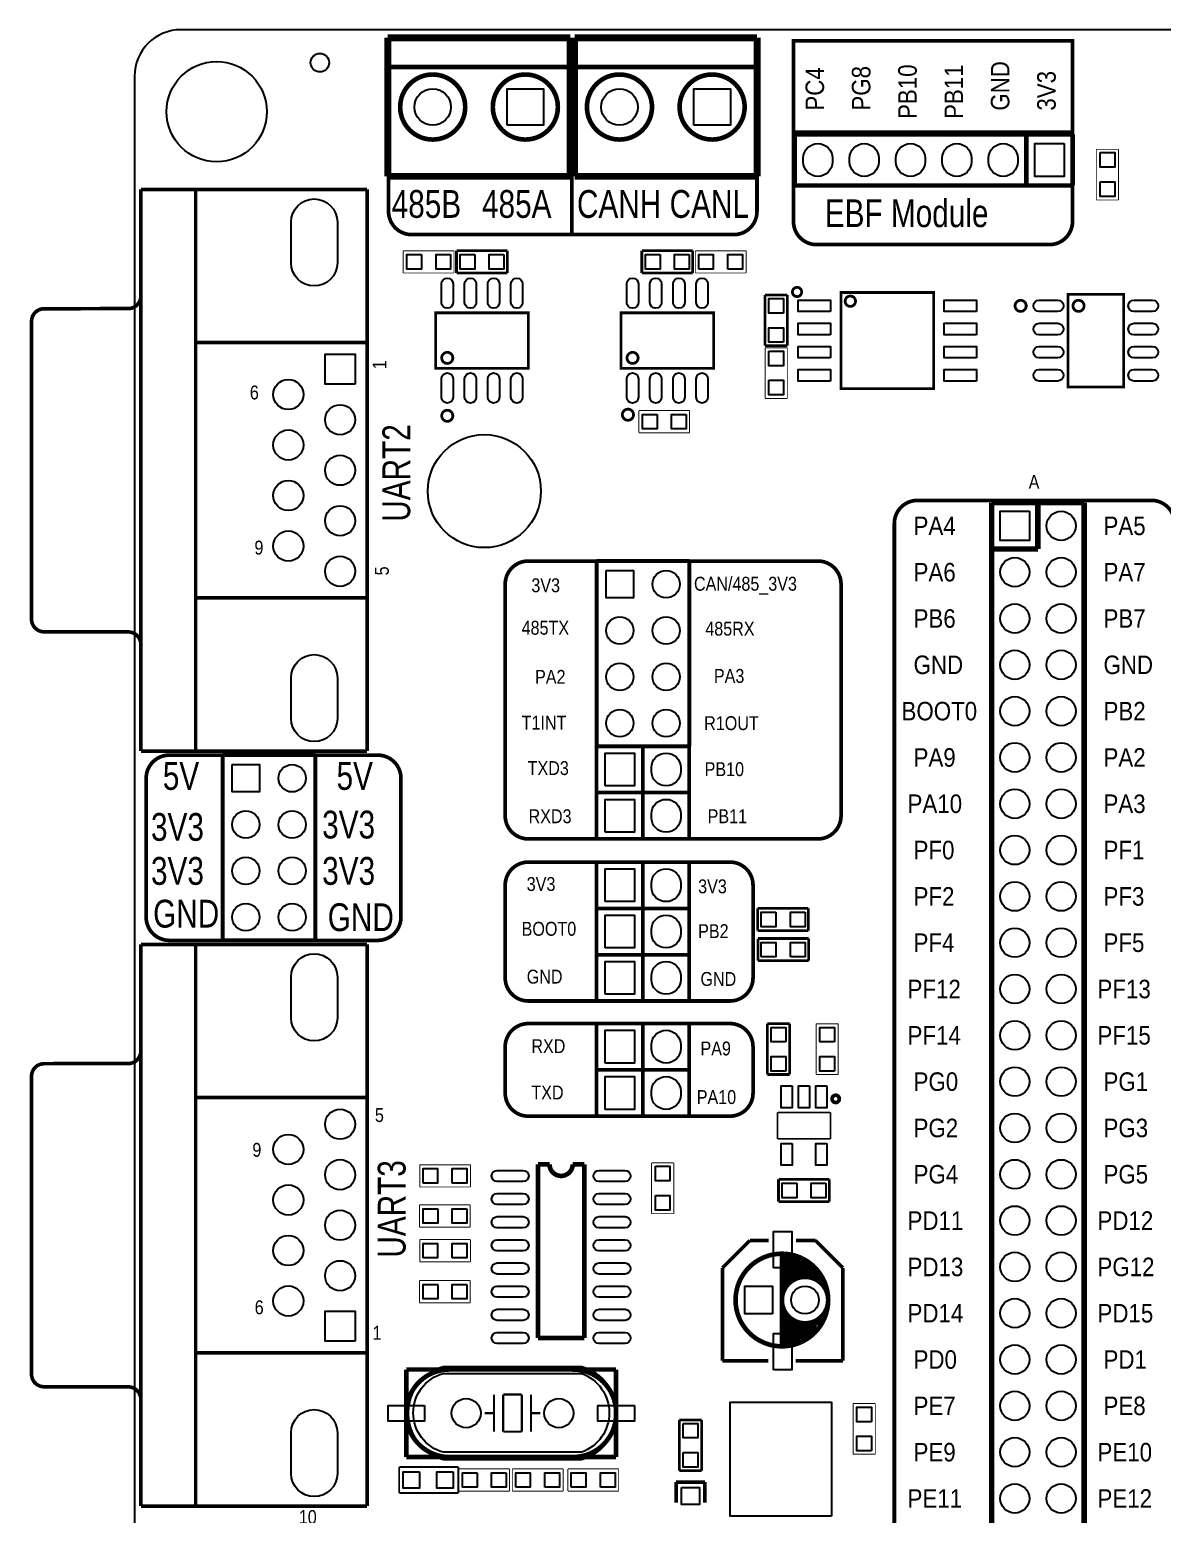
# Model space of a CAD drawing. Extents: x -6 to 176, y 0 to 129.
# Drawn here: x -5.7 to 56.3, y 43.6 to 125 of the extents above; entities that cross this region are included whole.
import ezdxf

# ---------------------------------------------------------------- set-up
doc = ezdxf.new("R2010")
doc.units = 0
for name, color, linetype in [('BG_OUTLINE', 3, 'CONTINUOUS'), ('BG_SILKSCREEN_TOP', 85, 'CONTINUOUS'), ('PG_SILKSCREEN_TOP', 85, 'CONTINUOUS'), ('PIN_TOP', 69, 'CONTINUOUS')]:
    doc.layers.add(name, color=color, linetype=linetype)

msp = doc.modelspace()

# ---------------------------------------------------------------- linework, layer by layer
at = {"layer": 'BG_OUTLINE'}
msp.add_lwpolyline([(0, 2.54, 0.414214), (2.54, 0), (173.459902, 0, 0.414214), (175.999902, 2.54), (175.999902, 122.460004, 0.414214), (173.459902, 125.000004), (2.54, 125.000004, 0.414214), (0, 122.460004)], format="xyb", close=True, dxfattribs=at)
at = {"layer": 'BG_SILKSCREEN_TOP'}
for points, const_width in [([(36.125912, 114.48288), (36.125912, 124.390912), (51.42611, 124.390912), (51.42611, 114.48288)], 0.2032), ([(51.395884, 119.383048), (36.155884, 119.383048)], 0.199898), ([(23.97633, 117.104668), (23.97633, 113.853468)], 0.2032)]:
    msp.add_lwpolyline(points, dxfattribs=dict(at, const_width=const_width))
at = {"layer": 'BG_SILKSCREEN_TOP', "const_width": 0.2032}
for points in [[(51.42611, 119.513096), (51.42611, 114.48288, -0.414214), (50.15611, 113.21288)], [(13.926058, 117.1575), (13.926058, 115.03152, 0.414214), (15.196058, 113.76152), (32.855916, 113.76152, 0.414214), (34.125916, 115.03152), (34.125916, 117.1575)], [(50.15611, 113.21288), (37.395912, 113.21288, -0.414214), (36.125912, 114.48288)], [(46.99, 22.86), (55.753, 22.86, 0.414214), (57.023, 24.13), (57.023, 97.917, 0.414214), (55.753, 99.187), (42.926, 99.187, 0.414214), (41.656, 97.917), (41.656, 24.13, 0.414214), (42.926, 22.86), (46.99, 22.86)], [(25.331928, 80.62087), (21.59, 80.62087, -0.414214), (20.32, 81.89087), (20.32, 94.59087, -0.414214), (21.59, 95.86087), (25.331928, 95.86087)], [(30.411928, 95.86087), (37.465, 95.86087, -0.414214), (38.735, 94.59087), (38.735, 81.89087, -0.414214), (37.465, 80.62087), (30.411928, 80.62087)], [(4.826, 75.057), (1.905, 75.057, -0.414214), (0.635, 76.327), (0.635, 83.947, -0.414214), (1.905, 85.217), (4.826, 85.217)], [(9.906, 85.217), (13.335, 85.217, -0.414214), (14.605, 83.947), (14.605, 76.327, -0.414214), (13.335, 75.057), (9.906, 75.057)], [(25.331928, 71.731886), (21.59, 71.731886, -0.414214), (20.32, 73.001886), (20.32, 78.081886, -0.414214), (21.59, 79.351886), (25.331928, 79.351886)], [(30.411928, 71.731886), (32.639, 71.731886, 0.414214), (33.909, 73.001886), (33.909, 78.081886, 0.414214), (32.639, 79.351886), (30.411928, 79.351886)], [(25.331928, 65.41516), (21.59, 65.41516, -0.414214), (20.32, 66.68516), (20.32, 69.224906, -0.414214), (21.59, 70.494906), (25.331928, 70.494906)], [(30.411928, 65.41516), (32.639, 65.41516, 0.414214), (33.909, 66.68516), (33.909, 69.224906, 0.414214), (32.639, 70.494906), (30.411928, 70.494906)]]:
    msp.add_lwpolyline(points, format="xyb", dxfattribs=at)
at = {"layer": 'PG_SILKSCREEN_TOP'}
for points, const_width in [([(23.8887, 124.55906), (13.8811, 124.55906)], 0.381), ([(13.8811, 124.55906), (13.88491, 116.958872)], 0.381), ([(23.8887, 116.958872), (23.8887, 124.55906)], 0.381), ([(34.129726, 124.55906), (24.122126, 124.55906)], 0.381), ([(24.122126, 124.55906), (24.125936, 116.958872)], 0.381), ([(34.129726, 116.958872), (34.129726, 124.55906)], 0.381), ([(13.8811, 122.95886), (23.8887, 122.95886)], 0.254), ([(24.122126, 122.95886), (34.129726, 122.95886)], 0.254), ([(36.195, 116.455952), (36.195, 119.256048)], 0.254), ([(36.195, 119.256048), (51.435, 119.256048)], 0.254), ([(48.895, 119.256048), (48.895, 116.455952)], 0.254), ([(51.435, 119.256048), (51.435, 116.455952)], 0.254), ([(52.7304, 118.4402), (53.9496, 118.4402)], 0.0508), ([(52.7304, 115.6589), (52.7304, 118.4402)], 0.0508), ([(53.9496, 118.4402), (53.9496, 115.6589)], 0.0508), ([(13.88491, 116.958872), (23.8887, 116.958872)], 0.381), ([(24.125936, 116.958872), (34.129726, 116.958872)], 0.381), ([(51.435, 116.455952), (36.195, 116.455952)], 0.254), ([(0.350266, 116.23802), (12.750292, 116.23802)], 0.199898), ([(0.350266, 85.43798), (0.350266, 116.23802)], 0.199898), ([(3.35026, 85.43798), (3.35026, 116.23802)], 0.199898), ([(12.750292, 116.23802), (12.750292, 85.43798)], 0.199898), ([(53.9496, 115.6589), (52.7304, 115.6589)], 0.0508), ([(14.732, 112.8776), (17.5133, 112.8776)], 0.0508), ([(14.732, 111.6584), (14.732, 112.8776)], 0.0508), ([(17.5133, 112.8776), (17.5133, 111.6584)], 0.0508), ([(17.653, 111.6584), (17.653, 112.8776)], 0.1524), ([(17.653, 112.8776), (20.4343, 112.8776)], 0.1524), ([(20.4343, 112.8776), (20.4343, 111.6584)], 0.1524), ([(27.813, 111.6584), (27.813, 112.8776)], 0.1524), ([(27.813, 112.8776), (30.5943, 112.8776)], 0.1524), ([(30.5943, 112.8776), (30.5943, 111.6584)], 0.1524), ([(30.7467, 111.6584), (30.7467, 112.8776)], 0.0508), ([(30.7467, 112.8776), (33.528, 112.8776)], 0.0508), ([(33.528, 112.8776), (33.528, 111.6584)], 0.0508), ([(17.5133, 111.6584), (14.732, 111.6584)], 0.0508), ([(20.4343, 111.6584), (17.653, 111.6584)], 0.1524), ([(30.5943, 111.6584), (27.813, 111.6584)], 0.1524), ([(33.528, 111.6584), (30.7467, 111.6584)], 0.0508), ([(34.5694, 110.4519), (35.7886, 110.4519)], 0.1524), ([(34.5694, 107.6706), (34.5694, 110.4519)], 0.1524), ([(35.7886, 110.4519), (35.7886, 107.6706)], 0.1524), ([(38.735, 105.309924), (43.815, 105.309924), (43.815, 110.590076), (38.735, 110.590076), (38.735, 105.309924)], 0.1524), ([(54.229, 105.41), (54.229, 110.49), (51.181, 110.49), (51.181, 105.41), (54.229, 105.41)], 0.1524), ([(21.59, 109.474), (16.51, 109.474), (16.51, 106.426), (21.59, 106.426), (21.59, 109.474)], 0.1524), ([(31.75, 109.474), (26.67, 109.474), (26.67, 106.426), (31.75, 106.426), (31.75, 109.474)], 0.1524), ([(3.35026, 107.837986), (12.750292, 107.837986)], 0.199898), ([(35.7886, 107.6706), (34.5694, 107.6706)], 0.1524), ([(34.5694, 104.775), (34.5694, 107.5563)], 0.0508), ([(34.5694, 107.5563), (35.7886, 107.5563)], 0.0508), ([(35.7886, 107.5563), (35.7886, 104.775)], 0.0508), ([(35.7886, 104.775), (34.5694, 104.775)], 0.0508), ([(27.6479, 102.8954), (27.6479, 104.1146)], 0.0508), ([(27.6479, 104.1146), (30.4292, 104.1146)], 0.0508), ([(30.4292, 104.1146), (30.4292, 102.8954)], 0.0508), ([(30.4292, 102.8954), (27.6479, 102.8954)], 0.0508), ([(46.99, 99.06), (52.07, 99.06)], 0.3048), ([(46.99, 22.86), (46.99, 99.06)], 0.3048), ([(49.53, 96.52), (49.53, 99.06)], 0.3048), ([(52.07, 99.06), (52.07, 22.86)], 0.3048), ([(46.99, 96.52), (49.53, 96.52)], 0.3048), ([(30.411928, 95.86087), (25.331928, 95.86087)], 0.219964), ([(25.331928, 95.86087), (25.331928, 85.70087)], 0.219964), ([(30.411928, 95.86087), (25.331928, 95.86087)], 0.219964), ([(25.331928, 95.86087), (25.331928, 85.70087)], 0.219964), ([(30.411928, 95.86087), (30.411928, 95.590868)], 0.219964), ([(30.411928, 85.70087), (30.411928, 95.86087)], 0.219964), ([(30.411928, 95.86087), (30.411928, 95.590868)], 0.219964), ([(30.411928, 85.70087), (30.411928, 95.86087)], 0.219964), ([(3.35026, 93.838014), (12.750292, 93.838014)], 0.199898), ([(12.750292, 85.43798), (0.350266, 85.43798)], 0.199898), ([(25.331928, 85.70087), (30.411928, 85.70087)], 0.219964), ([(25.331928, 85.70087), (30.411928, 85.70087)], 0.219964), ([(25.331928, 83.16087), (25.331928, 85.70087), (30.411928, 85.70087), (30.411928, 83.16087), (25.331928, 83.16087)], 0.2032), ([(25.331928, 83.16087), (25.331928, 85.70087), (30.411928, 85.70087), (30.411928, 83.16087), (25.331928, 83.16087)], 0.2032), ([(27.871928, 83.16087), (27.871928, 85.70087)], 0.2032), ([(27.871928, 83.16087), (27.871928, 85.70087)], 0.2032), ([(9.906, 85.217), (4.826, 85.217)], 0.219964), ([(4.826, 85.217), (4.826, 75.057)], 0.219964), ([(9.906, 85.217), (9.906, 84.946998)], 0.219964), ([(9.906, 75.057), (9.906, 85.217)], 0.219964), ([(25.331928, 80.62087), (25.331928, 83.16087), (30.411928, 83.16087), (30.411928, 80.62087), (25.331928, 80.62087)], 0.2032), ([(25.331928, 80.62087), (25.331928, 83.16087), (30.411928, 83.16087), (30.411928, 80.62087), (25.331928, 80.62087)], 0.2032), ([(27.871928, 80.62087), (27.871928, 83.16087)], 0.2032), ([(27.871928, 80.62087), (27.871928, 83.16087)], 0.2032), ([(25.331928, 76.811886), (25.331928, 79.351886), (30.411928, 79.351886), (30.411928, 76.811886), (25.331928, 76.811886)], 0.2032), ([(25.331928, 76.811886), (25.331928, 79.351886), (30.411928, 79.351886), (30.411928, 76.811886), (25.331928, 76.811886)], 0.2032), ([(27.871928, 76.811886), (27.871928, 79.351886)], 0.2032), ([(27.871928, 76.811886), (27.871928, 79.351886)], 0.2032), ([(25.331928, 74.271886), (25.331928, 76.811886), (30.411928, 76.811886), (30.411928, 74.271886), (25.331928, 74.271886)], 0.2032), ([(25.331928, 74.271886), (25.331928, 76.811886), (30.411928, 76.811886), (30.411928, 74.271886), (25.331928, 74.271886)], 0.2032), ([(27.871928, 74.271886), (27.871928, 76.811886)], 0.2032), ([(27.871928, 74.271886), (27.871928, 76.811886)], 0.2032), ([(34.163, 75.5904), (34.163, 76.8096)], 0.1524), ([(34.163, 76.8096), (36.9443, 76.8096)], 0.1524), ([(36.9443, 76.8096), (36.9443, 75.5904)], 0.1524), ([(0.350266, 74.83602), (12.750292, 74.83602)], 0.199898), ([(0.350266, 44.03598), (0.350266, 74.83602)], 0.199898), ([(3.35026, 44.03598), (3.35026, 74.83602)], 0.199898), ([(4.826, 75.057), (9.906, 75.057)], 0.219964), ([(12.750292, 74.83602), (12.750292, 44.03598)], 0.199898), ([(36.9443, 75.5904), (34.163, 75.5904)], 0.1524), ([(34.1757, 75.1586), (36.957, 75.1586)], 0.1524), ([(34.1757, 73.9394), (34.1757, 75.1586)], 0.1524), ([(36.957, 75.1586), (36.957, 73.9394)], 0.1524), ([(25.331928, 71.731886), (25.331928, 74.271886), (30.411928, 74.271886), (30.411928, 71.731886), (25.331928, 71.731886)], 0.2032), ([(25.331928, 71.731886), (25.331928, 74.271886), (30.411928, 74.271886), (30.411928, 71.731886), (25.331928, 71.731886)], 0.2032), ([(27.871928, 71.731886), (27.871928, 74.271886)], 0.2032), ([(27.871928, 71.731886), (27.871928, 74.271886)], 0.2032), ([(36.957, 73.9394), (34.1757, 73.9394)], 0.1524), ([(25.331928, 67.954906), (25.331928, 70.494906), (30.411928, 70.494906), (30.411928, 67.954906), (25.331928, 67.954906)], 0.2032), ([(25.331928, 67.954906), (25.331928, 70.494906), (30.411928, 70.494906), (30.411928, 67.954906), (25.331928, 67.954906)], 0.2032), ([(27.871928, 67.954906), (27.871928, 70.494906)], 0.2032), ([(27.871928, 67.954906), (27.871928, 70.494906)], 0.2032), ([(34.6964, 67.7037), (34.6964, 70.485)], 0.1524), ([(34.6964, 70.485), (35.9156, 70.485)], 0.1524), ([(35.9156, 70.485), (35.9156, 67.7037)], 0.1524), ([(37.3634, 70.485), (38.5826, 70.485)], 0.0508), ([(37.3634, 67.7037), (37.3634, 70.485)], 0.0508), ([(38.5826, 70.485), (38.5826, 67.7037)], 0.0508), ([(25.331928, 65.41516), (25.331928, 67.95516), (30.411928, 67.95516), (30.411928, 65.41516), (25.331928, 65.41516)], 0.2032), ([(25.331928, 65.41516), (25.331928, 67.95516), (30.411928, 67.95516), (30.411928, 65.41516), (25.331928, 65.41516)], 0.2032), ([(27.871928, 65.41516), (27.871928, 67.95516)], 0.2032), ([(27.871928, 65.41516), (27.871928, 67.95516)], 0.2032), ([(35.9156, 67.7037), (34.6964, 67.7037)], 0.1524), ([(38.5826, 67.7037), (37.3634, 67.7037)], 0.0508), ([(3.35026, 66.435986), (12.750292, 66.435986)], 0.199898), ([(35.252914, 64.42202), (35.252914, 65.621916)], 0.1016), ([(35.252914, 65.621916), (38.153086, 65.621916)], 0.1016), ([(38.153086, 65.621916), (38.153086, 64.42202)], 0.1016), ([(35.252914, 64.172084), (35.252914, 64.42202)], 0.1016), ([(38.153086, 64.42202), (38.153086, 64.172084)], 0.1016), ([(38.153086, 64.172084), (35.252914, 64.172084)], 0.1016), ([(15.6337, 61.530992), (15.6337, 62.750192)], 0.0508), ([(15.6337, 62.750192), (18.415, 62.750192)], 0.0508), ([(18.415, 62.750192), (18.415, 61.530992)], 0.0508), ([(22.115526, 53.250592), (22.115526, 62.775592)], 0.254), ([(22.115526, 62.775592), (22.750526, 62.775592)], 0.254), ([(24.020526, 62.775592), (24.655526, 62.775592)], 0.254), ([(24.655526, 62.775592), (24.655526, 53.250592)], 0.254), ([(28.3464, 62.8523), (29.5656, 62.8523)], 0.0508), ([(28.3464, 60.071), (28.3464, 62.8523)], 0.0508), ([(29.5656, 62.8523), (29.5656, 60.071)], 0.0508), ([(35.306, 60.7314), (35.306, 61.9506)], 0.1524), ([(35.306, 61.9506), (38.0873, 61.9506)], 0.1524), ([(38.0873, 61.9506), (38.0873, 60.7314)], 0.1524), ([(18.415, 61.530992), (15.6337, 61.530992)], 0.0508), ([(15.621, 60.5536), (18.4023, 60.5536)], 0.0508), ([(15.621, 59.3344), (15.621, 60.5536)], 0.0508), ([(18.4023, 60.5536), (18.4023, 59.3344)], 0.0508), ([(38.0873, 60.7314), (35.306, 60.7314)], 0.1524), ([(29.5656, 60.071), (28.3464, 60.071)], 0.0508), ([(18.4023, 59.3344), (15.621, 59.3344)], 0.0508), ([(15.6337, 57.4294), (15.6337, 58.6486)], 0.0508), ([(15.6337, 58.6486), (18.415, 58.6486)], 0.0508), ([(18.415, 58.6486), (18.415, 57.4294)], 0.0508), ([(33.733994, 58.59907), (32.234124, 57.0992)], 0.199898), ([(34.772092, 58.59907), (33.733994, 58.59907)], 0.199898), ([(37.33419, 58.59907), (36.270692, 58.59907)], 0.199898), ([(38.83406, 57.0992), (37.33419, 58.59907)], 0.199898), ([(35.489896, 52.7939), (35.489896, 57.8739)], 0.254), ([(18.415, 57.4294), (15.6337, 57.4294)], 0.0508), ([(32.234124, 57.0992), (32.234124, 51.999134)], 0.199898), ([(35.616896, 57.6199), (36.505896, 57.6199)], 0.254), ([(35.616896, 57.3659), (37.013896, 57.3659)], 0.254), ([(35.616896, 57.1119), (37.267896, 57.1119)], 0.254), ([(38.83406, 51.999134), (38.83406, 57.0992)], 0.199898), ([(15.621, 56.400192), (18.4023, 56.400192)], 0.0508), ([(15.621, 55.180992), (15.621, 56.400192)], 0.0508), ([(18.4023, 56.400192), (18.4023, 55.180992)], 0.0508), ([(35.616896, 56.8579), (37.521896, 56.8579)], 0.254), ([(35.616896, 56.6039), (37.648896, 56.6039)], 0.254), ([(35.616896, 56.3499), (35.997896, 56.3499)], 0.254), ([(35.616896, 56.2229), (35.743896, 56.2229)], 0.254), ([(37.521896, 56.4769), (37.648896, 56.4769)], 0.254), ([(18.4023, 55.180992), (15.621, 55.180992)], 0.0508), ([(35.489896, 54.5719), (35.743896, 54.5719)], 0.254), ([(35.489896, 54.3179), (35.997896, 54.3179)], 0.254), ([(35.489896, 54.0639), (37.648896, 54.0639)], 0.254), ([(35.616896, 53.8099), (37.394896, 53.8099)], 0.254), ([(37.521896, 54.1909), (37.648896, 54.1909)], 0.254), ([(24.655526, 53.250592), (22.115526, 53.250592)], 0.254), ([(35.489896, 53.0479), (36.505896, 53.0479)], 0.254), ([(35.616896, 53.5559), (37.267896, 53.5559)], 0.254), ([(35.616896, 53.3019), (37.013896, 53.3019)], 0.254), ([(3.35026, 52.436014), (12.750292, 52.436014)], 0.199898), ([(14.901926, 46.722792), (14.901926, 51.522884)], 0.254), ([(14.901926, 51.522884), (26.40203, 51.522884)], 0.254), ([(24.53005, 51.671982), (16.91005, 51.671982)], 0.119888), ([(26.40203, 51.522884), (26.40203, 46.722792)], 0.254), ([(32.234124, 51.999134), (34.746692, 51.999134)], 0.199898), ([(36.245292, 51.999134), (38.83406, 51.999134)], 0.199898), ([(19.70405, 48.115982), (19.70405, 50.147982)], 0.119888), ([(21.22805, 50.147982), (20.21205, 50.147982)], 0.119888), ([(20.21205, 50.147982), (20.21205, 48.115982)], 0.119888), ([(21.22805, 48.115982), (21.22805, 50.147982)], 0.119888), ([(21.73605, 48.115982), (21.73605, 50.147982)], 0.119888), ([(39.3954, 49.657), (40.6146, 49.657)], 0.0508), ([(39.3954, 46.8757), (39.3954, 49.657)], 0.0508), ([(40.6146, 49.657), (40.6146, 46.8757)], 0.0508), ([(19.70405, 49.131982), (19.19605, 49.131982)], 0.119888), ([(21.73605, 49.131982), (22.24405, 49.131982)], 0.119888), ([(20.21205, 48.115982), (21.22805, 48.115982)], 0.119888), ([(29.8704, 45.974), (29.8704, 48.7553)], 0.1524), ([(29.8704, 48.7553), (31.0896, 48.7553)], 0.1524), ([(31.0896, 48.7553), (31.0896, 45.974)], 0.1524), ([(26.40203, 46.722792), (14.901926, 46.722792)], 0.254), ([(24.53005, 46.591982), (16.91005, 46.591982)], 0.119888), ([(40.6146, 46.8757), (39.3954, 46.8757)], 0.0508), ([(14.510004, 46.1772), (17.747996, 46.1772)], 0.100076), ([(14.510004, 44.7548), (14.510004, 46.1772)], 0.100076), ([(17.747996, 46.1772), (17.747996, 44.7548)], 0.100076), ([(17.78, 46.0756), (20.5613, 46.0756)], 0.0508), ([(17.78, 44.8564), (17.78, 46.0756)], 0.0508), ([(20.5613, 46.0756), (20.5613, 44.8564)], 0.0508), ([(20.7137, 44.8564), (20.7137, 46.0756)], 0.0508), ([(20.7137, 46.0756), (23.495, 46.0756)], 0.0508), ([(23.495, 46.0756), (23.495, 44.8564)], 0.0508), ([(23.7617, 44.8564), (23.7617, 46.0756)], 0.0508), ([(23.7617, 46.0756), (26.543, 46.0756)], 0.0508), ([(26.543, 46.0756), (26.543, 44.8564)], 0.0508), ([(31.0896, 45.974), (29.8704, 45.974)], 0.1524), ([(17.747996, 44.7548), (14.510004, 44.7548)], 0.100076), ([(20.5613, 44.8564), (17.78, 44.8564)], 0.0508), ([(23.495, 44.8564), (20.7137, 44.8564)], 0.0508), ([(26.543, 44.8564), (23.7617, 44.8564)], 0.0508), ([(29.69006, 45.349922), (31.26994, 45.349922)], 0.199898), ([(29.69006, 44.21505), (29.69006, 45.349922)], 0.199898), ([(31.26994, 45.349922), (31.26994, 44.21505)], 0.199898), ([(12.750292, 44.03598), (0.350266, 44.03598)], 0.199898)]:
    msp.add_lwpolyline(points, dxfattribs=dict(at, const_width=const_width))
for points, const_width in [([(18.128234, 120.758966, 1), (14.561566, 120.758966, 1), (18.128234, 120.758966)], 0.254), ([(23.208234, 120.758966, 1), (19.641566, 120.758966, 1), (23.208234, 120.758966)], 0.254), ([(28.36926, 120.758966, 1), (24.802592, 120.758966, 1), (28.36926, 120.758966)], 0.254), ([(33.44926, 120.758966, 1), (29.882592, 120.758966, 1), (33.44926, 120.758966)], 0.254), ([(36.576, 110.617, 1), (36.068, 110.617, 1), (36.576, 110.617)], 0.1524), ([(-4.954778, 109.698028), (-0.349758, 109.703108, 0.41421), (0.345186, 110.398052)], 0.199898), ([(39.526972, 110.109, 1), (38.959028, 110.109, 1), (39.526972, 110.109)], 0.1524), ([(48.885856, 109.855, 1), (48.276256, 109.855, 1), (48.885856, 109.855)], 0.1524), ([(52.060856, 109.855, 1), (51.451256, 109.855, 1), (52.060856, 109.855)], 0.1524), ([(-5.649722, 92.672916), (-5.649722, 109.003084, -0.414171), (-4.954778, 109.698028)], 0.199898), ([(17.4498, 107.001056, 1), (16.8402, 107.001056, 1), (17.4498, 107.001056)], 0.1524), ([(27.6098, 107.001056, 1), (27.0002, 107.001056, 1), (27.6098, 107.001056)], 0.1524), ([(27.3558, 103.886, 1), (26.7462, 103.886, 1), (27.3558, 103.886)], 0.1524), ([(17.4498, 103.826056, 1), (16.8402, 103.826056, 1), (17.4498, 103.826056)], 0.1524), ([(-0.349758, 91.972892), (-4.954778, 91.977972, -0.414171), (-5.649722, 92.672916)], 0.199898), ([(0.345186, 91.277948, 0.41421), (-0.349758, 91.972892)], 0.199898), ([(-5.649722, 51.270916), (-5.649722, 67.601084, -0.414171), (-4.954778, 68.296028)], 0.199898), ([(-4.954778, 68.296028), (-0.349758, 68.301108, 0.41421), (0.345186, 68.996052)], 0.199898), ([(38.640258, 66.364866, 1), (38.240462, 66.364866, 1), (38.640258, 66.364866)], 0.2032), ([(22.750526, 62.775592, 1), (24.020526, 62.775592)], 0.254), ([(38.029896, 55.3339, 1), (32.949896, 55.3339, 1), (38.029896, 55.3339)], 0.254), ([(38.029896, 55.3339, 1), (35.489896, 55.3339)], 0.254), ([(35.489896, 55.3339, 1.00521), (38.029896, 55.3339)], 0.254), ([(-0.349758, 50.570892), (-4.954778, 50.575972, -0.414171), (-5.649722, 51.270916)], 0.199898), ([(14.901926, 49.053496), (14.901926, 49.122838, -0.414245), (17.23263, 51.522884)], 0.254), ([(16.91005, 51.671982, 0.75012), (16.91005, 46.591982)], 0.119888), ([(24.001984, 51.522884, -0.414182), (26.40203, 49.19218)], 0.254), ([(24.53005, 46.591982, 0.75012), (24.53005, 51.671982)], 0.119888), ([(0.345186, 49.875948, 0.41421), (-0.349758, 50.570892)], 0.199898), ([(17.301972, 46.722792, -0.414245), (14.901926, 49.053496)], 0.254), ([(26.40203, 49.19218), (26.40203, 49.122838, -0.414182), (24.071326, 46.722792)], 0.254)]:
    msp.add_lwpolyline(points, format="xyb", dxfattribs=dict(at, const_width=const_width))
msp.add_lwpolyline([(24.49703, 46.985936), (16.921988, 46.985936, -0.759684), (16.921988, 51.308), (24.49703, 51.308, -0.709387)], format="xyb", close=True, dxfattribs=at)
at = {"layer": 'PIN_TOP'}
for points in [[(20.424902, 119.758968), (20.424902, 121.758964), (22.424898, 121.758964), (22.424898, 119.758968)], [(30.665928, 119.758968), (30.665928, 121.758964), (32.665924, 121.758964), (32.665924, 119.758968)], [(50.964973, 118.756049), (50.964973, 116.955951), (49.365027, 116.955951), (49.365027, 118.756049)], [(52.93995, 118.25605), (53.74005, 118.25605), (53.74005, 117.45595), (52.93995, 117.45595)], [(52.93995, 116.656104), (53.74005, 116.656104), (53.74005, 115.856004), (52.93995, 115.856004)], [(15.729204, 112.66805), (15.729204, 111.86795), (14.929104, 111.86795), (14.929104, 112.66805)], [(17.32915, 112.66805), (17.32915, 111.86795), (16.52905, 111.86795), (16.52905, 112.66805)], [(18.64995, 112.66805), (18.64995, 111.86795), (17.84985, 111.86795), (17.84985, 112.66805)], [(20.25015, 112.66805), (20.25015, 111.86795), (19.45005, 111.86795), (19.45005, 112.66805)], [(28.80995, 112.66805), (28.80995, 111.86795), (28.00985, 111.86795), (28.00985, 112.66805)], [(30.41015, 112.66805), (30.41015, 111.86795), (29.61005, 111.86795), (29.61005, 112.66805)], [(30.93085, 111.86795), (30.93085, 112.66805), (31.73095, 112.66805), (31.73095, 111.86795)], [(32.530796, 111.86795), (32.530796, 112.66805), (33.330896, 112.66805), (33.330896, 111.86795)], [(35.57905, 109.45495), (34.77895, 109.45495), (34.77895, 110.25505), (35.57905, 110.25505)], [(38.164008, 109.5375), (36.386008, 109.5375), (36.386008, 110.1725), (38.164008, 110.1725)], [(46.163992, 109.5375), (44.385992, 109.5375), (44.385992, 110.1725), (46.163992, 110.1725)], [(35.57905, 107.85475), (34.77895, 107.85475), (34.77895, 108.65485), (35.57905, 108.65485)], [(38.164008, 108.2675), (36.386008, 108.2675), (36.386008, 108.9025), (38.164008, 108.9025)], [(46.163992, 108.2675), (44.385992, 108.2675), (44.385992, 108.9025), (46.163992, 108.9025)], [(38.164008, 106.9975), (36.386008, 106.9975), (36.386008, 107.6325), (38.164008, 107.6325)], [(46.163992, 106.9975), (44.385992, 106.9975), (44.385992, 107.6325), (46.163992, 107.6325)], [(12.095734, 105.552494), (10.444734, 105.552494), (10.444734, 107.203494), (12.095734, 107.203494)], [(34.77895, 107.37215), (35.57905, 107.37215), (35.57905, 106.57205), (34.77895, 106.57205)], [(38.164008, 105.7275), (36.386008, 105.7275), (36.386008, 106.3625), (38.164008, 106.3625)], [(46.163992, 105.7275), (44.385992, 105.7275), (44.385992, 106.3625), (46.163992, 106.3625)], [(34.77895, 105.772204), (35.57905, 105.772204), (35.57905, 104.972104), (34.77895, 104.972104)], [(28.645104, 103.90505), (28.645104, 103.10495), (27.845004, 103.10495), (27.845004, 103.90505)], [(30.24505, 103.90505), (30.24505, 103.10495), (29.44495, 103.10495), (29.44495, 103.90505)], [(49.059973, 98.589973), (49.059973, 96.990027), (47.460027, 96.990027), (47.460027, 98.589973)], [(25.851866, 95.340932), (27.35199, 95.340932), (27.35199, 93.840808), (25.851866, 93.840808)], [(5.345938, 84.697062), (6.846062, 84.697062), (6.846062, 83.196938), (5.345938, 83.196938)], [(25.801828, 83.530694), (25.801828, 85.330792), (27.401774, 85.330792), (27.401774, 83.530694)], [(25.801828, 80.990694), (25.801828, 82.790792), (27.401774, 82.790792), (27.401774, 80.990694)], [(25.801828, 77.18171), (25.801828, 78.981808), (27.401774, 78.981808), (27.401774, 77.18171)], [(35.15995, 76.60005), (35.15995, 75.79995), (34.35985, 75.79995), (34.35985, 76.60005)], [(36.76015, 76.60005), (36.76015, 75.79995), (35.96005, 75.79995), (35.96005, 76.60005)], [(25.801828, 74.64171), (25.801828, 76.441808), (27.401774, 76.441808), (27.401774, 74.64171)], [(34.35985, 74.14895), (34.35985, 74.94905), (35.15995, 74.94905), (35.15995, 74.14895)], [(35.96005, 74.14895), (35.96005, 74.94905), (36.76015, 74.94905), (36.76015, 74.14895)], [(25.801828, 72.10171), (25.801828, 73.901808), (27.401774, 73.901808), (27.401774, 72.10171)], [(25.801828, 68.32473), (25.801828, 70.124828), (27.401774, 70.124828), (27.401774, 68.32473)], [(35.70605, 69.48805), (34.90595, 69.48805), (34.90595, 70.28815), (35.70605, 70.28815)], [(38.37305, 69.487796), (37.57295, 69.487796), (37.57295, 70.287896), (38.37305, 70.287896)], [(35.70605, 67.88785), (34.90595, 67.88785), (34.90595, 68.68795), (35.70605, 68.68795)], [(38.37305, 67.88785), (37.57295, 67.88785), (37.57295, 68.68795), (38.37305, 68.68795)], [(25.801828, 65.784984), (25.801828, 67.585082), (27.401774, 67.585082), (27.401774, 65.784984)], [(36.053014, 67.072002), (36.053014, 65.872106), (35.453066, 65.872106), (35.453066, 67.072002)], [(37.002974, 67.072002), (37.002974, 65.872106), (36.403026, 65.872106), (36.403026, 67.072002)], [(37.952934, 67.072002), (37.952934, 65.872106), (37.352986, 65.872106), (37.352986, 67.072002)], [(36.053014, 63.921894), (36.053014, 62.721998), (35.453066, 62.721998), (35.453066, 63.921894)], [(37.952934, 63.921894), (37.952934, 62.721998), (37.352986, 62.721998), (37.352986, 63.921894)], [(15.81785, 61.740542), (15.81785, 62.540642), (16.61795, 62.540642), (16.61795, 61.740542)], [(17.417796, 61.740542), (17.417796, 62.540642), (18.217896, 62.540642), (18.217896, 61.740542)], [(28.55595, 62.66815), (29.35605, 62.66815), (29.35605, 61.86805), (28.55595, 61.86805)], [(28.55595, 61.068204), (29.35605, 61.068204), (29.35605, 60.268104), (28.55595, 60.268104)], [(36.30295, 61.74105), (36.30295, 60.94095), (35.50285, 60.94095), (35.50285, 61.74105)], [(37.90315, 61.74105), (37.90315, 60.94095), (37.10305, 60.94095), (37.10305, 61.74105)], [(16.618204, 60.34405), (16.618204, 59.54395), (15.818104, 59.54395), (15.818104, 60.34405)], [(18.21815, 60.34405), (18.21815, 59.54395), (17.41805, 59.54395), (17.41805, 60.34405)], [(35.033966, 57.0992), (35.033966, 59.099196), (36.033964, 59.099196), (36.033964, 57.0992)], [(15.81785, 57.63895), (15.81785, 58.43905), (16.61795, 58.43905), (16.61795, 57.63895)], [(17.417796, 57.63895), (17.417796, 58.43905), (18.217896, 58.43905), (18.217896, 57.63895)], [(16.618204, 56.190642), (16.618204, 55.390542), (15.818104, 55.390542), (15.818104, 56.190642)], [(18.21815, 56.190642), (18.21815, 55.390542), (17.41805, 55.390542), (17.41805, 56.190642)], [(34.981896, 54.5719), (33.457896, 54.5719), (33.457896, 56.0959), (34.981896, 56.0959)], [(12.095734, 53.070506), (10.444734, 53.070506), (10.444734, 54.721506), (12.095734, 54.721506)], [(35.033966, 51.499008), (35.033966, 53.499004), (36.033964, 53.499004), (36.033964, 51.499008)], [(38.20795, 43.475148), (32.65805, 43.475148), (32.65805, 49.725072), (38.20795, 49.725072)], [(15.901924, 49.54778), (15.901924, 48.697896), (13.901928, 48.697896), (13.901928, 49.54778)], [(27.402028, 49.54778), (27.402028, 48.697896), (25.402032, 48.697896), (25.402032, 49.54778)], [(40.40505, 48.659796), (39.60495, 48.659796), (39.60495, 49.459896), (40.40505, 49.459896)], [(30.07995, 48.57115), (30.88005, 48.57115), (30.88005, 47.77105), (30.07995, 47.77105)], [(40.40505, 47.05985), (39.60495, 47.05985), (39.60495, 47.85995), (40.40505, 47.85995)], [(30.07995, 46.97095), (30.88005, 46.97095), (30.88005, 46.17085), (30.07995, 46.17085)], [(15.621254, 45.9105), (15.621254, 45.0215), (14.732254, 45.0215), (14.732254, 45.9105)], [(17.4625, 45.9105), (17.4625, 45.0215), (16.5735, 45.0215), (16.5735, 45.9105)], [(18.777204, 45.86605), (18.777204, 45.06595), (17.977104, 45.06595), (17.977104, 45.86605)], [(20.37715, 45.86605), (20.37715, 45.06595), (19.57705, 45.06595), (19.57705, 45.86605)], [(20.89785, 45.06595), (20.89785, 45.86605), (21.69795, 45.86605), (21.69795, 45.06595)], [(22.497796, 45.06595), (22.497796, 45.86605), (23.297896, 45.86605), (23.297896, 45.06595)], [(23.94585, 45.06595), (23.94585, 45.86605), (24.74595, 45.86605), (24.74595, 45.06595)], [(25.545796, 45.06595), (25.545796, 45.86605), (26.345896, 45.86605), (26.345896, 45.06595)], [(29.990034, 45.049821), (30.969966, 45.049821), (30.969966, 44.119927), (29.990034, 44.119927)]]:
    msp.add_lwpolyline(points, close=True, dxfattribs=at)
for points in [[(36.665027, 117.755924), (36.665027, 117.956076, -1), (38.264973, 117.956076), (38.264973, 117.755924, -1)], [(39.205027, 117.755924), (39.205027, 117.956076, -1), (40.804973, 117.956076), (40.804973, 117.755924, -1)], [(41.745027, 117.755924), (41.745027, 117.956076, -1), (43.344973, 117.956076), (43.344973, 117.755924, -1)], [(44.285027, 117.755924), (44.285027, 117.956076, -1), (45.884973, 117.956076), (45.884973, 117.755924, -1)], [(46.825027, 117.755924), (46.825027, 117.956076, -1), (48.424973, 117.956076), (48.424973, 117.755924, -1)], [(11.120374, 114.450622), (11.120374, 112.215422, -1), (8.580374, 112.215422), (8.580374, 114.450622, -1)], [(17.4625, 111.057944), (17.4625, 110.041944, -1), (16.8275, 110.041944), (16.8275, 111.057944, -1)], [(18.7325, 111.057944), (18.7325, 110.041944, -1), (18.0975, 110.041944), (18.0975, 111.057944, -1)], [(20.0025, 111.057944), (20.0025, 110.041944, -1), (19.3675, 110.041944), (19.3675, 111.057944, -1)], [(21.2725, 111.057944), (21.2725, 110.041944, -1), (20.6375, 110.041944), (20.6375, 111.057944, -1)], [(27.6225, 111.057944), (27.6225, 110.041944, -1), (26.9875, 110.041944), (26.9875, 111.057944, -1)], [(28.8925, 111.057944), (28.8925, 110.041944, -1), (28.2575, 110.041944), (28.2575, 111.057944, -1)], [(30.1625, 111.057944), (30.1625, 110.041944, -1), (29.5275, 110.041944), (29.5275, 111.057944, -1)], [(31.4325, 111.057944), (31.4325, 110.041944, -1), (30.7975, 110.041944), (30.7975, 111.057944, -1)], [(50.613056, 109.5375), (49.597056, 109.5375, -1), (49.597056, 110.1725), (50.613056, 110.1725, -1)], [(55.812944, 109.5375), (54.796944, 109.5375, -1), (54.796944, 110.1725), (55.812944, 110.1725, -1)], [(50.613056, 108.2675), (49.597056, 108.2675, -1), (49.597056, 108.9025), (50.613056, 108.9025, -1)], [(55.812944, 108.2675), (54.796944, 108.2675, -1), (54.796944, 108.9025), (55.812944, 108.9025, -1)], [(50.613056, 106.9975), (49.597056, 106.9975, -1), (49.597056, 107.6325), (50.613056, 107.6325, -1)], [(55.812944, 106.9975), (54.796944, 106.9975, -1), (54.796944, 107.6325), (55.812944, 107.6325, -1)], [(17.4625, 105.858056), (17.4625, 104.842056, -1), (16.8275, 104.842056), (16.8275, 105.858056, -1)], [(18.7325, 105.858056), (18.7325, 104.842056, -1), (18.0975, 104.842056), (18.0975, 105.858056, -1)], [(20.0025, 105.858056), (20.0025, 104.842056, -1), (19.3675, 104.842056), (19.3675, 105.858056, -1)], [(21.2725, 105.858056), (21.2725, 104.842056, -1), (20.6375, 104.842056), (20.6375, 105.858056, -1)], [(27.6225, 105.858056), (27.6225, 104.842056, -1), (26.9875, 104.842056), (26.9875, 105.858056, -1)], [(28.8925, 105.858056), (28.8925, 104.842056, -1), (28.2575, 104.842056), (28.2575, 105.858056, -1)], [(30.1625, 105.858056), (30.1625, 104.842056, -1), (29.5275, 104.842056), (29.5275, 105.858056, -1)], [(31.4325, 105.858056), (31.4325, 104.842056, -1), (30.7975, 104.842056), (30.7975, 105.858056, -1)], [(50.613056, 105.7275), (49.597056, 105.7275, -1), (49.597056, 106.3625), (50.613056, 106.3625, -1)], [(55.812944, 105.7275), (54.796944, 105.7275, -1), (54.796944, 106.3625), (55.812944, 106.3625, -1)], [(11.12012, 89.460578), (11.12012, 87.225378, -1), (8.58012, 87.225378), (8.58012, 89.460578, -1)], [(29.941901, 84.530946), (29.941901, 84.330794, -1), (28.341955, 84.330794), (28.341955, 84.530946, -1)], [(29.941901, 81.990946), (29.941901, 81.790794, -1), (28.341955, 81.790794), (28.341955, 81.990946, -1)], [(29.941901, 78.181962), (29.941901, 77.98181, -1), (28.341955, 77.98181), (28.341955, 78.181962, -1)], [(29.941901, 75.641962), (29.941901, 75.44181, -1), (28.341955, 75.44181), (28.341955, 75.641962, -1)], [(11.120374, 73.048622), (11.120374, 70.813422, -1), (8.580374, 70.813422), (8.580374, 73.048622, -1)], [(29.941901, 73.101962), (29.941901, 72.90181, -1), (28.341955, 72.90181), (28.341955, 73.101962, -1)], [(29.941901, 69.324982), (29.941901, 69.12483, -1), (28.341955, 69.12483), (28.341955, 69.324982, -1)], [(29.941901, 66.785236), (29.941901, 66.585084, -1), (28.341955, 66.585084), (28.341955, 66.785236, -1)], [(21.302726, 61.835792), (19.880326, 61.835792, -1), (19.880326, 62.445392), (21.302726, 62.445392, -1)], [(26.890726, 61.835792), (25.468326, 61.835792, -1), (25.468326, 62.445392), (26.890726, 62.445392, -1)], [(21.302726, 60.565792), (19.880326, 60.565792, -1), (19.880326, 61.175392), (21.302726, 61.175392, -1)], [(26.890726, 60.565792), (25.468326, 60.565792, -1), (25.468326, 61.175392), (26.890726, 61.175392, -1)], [(21.302726, 59.295792), (19.880326, 59.295792, -1), (19.880326, 59.905392), (21.302726, 59.905392, -1)], [(26.890726, 59.295792), (25.468326, 59.295792, -1), (25.468326, 59.905392), (26.890726, 59.905392, -1)], [(21.302726, 58.025792), (19.880326, 58.025792, -1), (19.880326, 58.635392), (21.302726, 58.635392, -1)], [(26.890726, 58.025792), (25.468326, 58.025792, -1), (25.468326, 58.635392), (26.890726, 58.635392, -1)], [(21.302726, 56.755792), (19.880326, 56.755792, -1), (19.880326, 57.365392), (21.302726, 57.365392, -1)], [(26.890726, 56.755792), (25.468326, 56.755792, -1), (25.468326, 57.365392), (26.890726, 57.365392, -1)], [(21.302726, 55.485792), (19.880326, 55.485792, -1), (19.880326, 56.095392), (21.302726, 56.095392, -1)], [(26.890726, 55.485792), (25.468326, 55.485792, -1), (25.468326, 56.095392), (26.890726, 56.095392, -1)], [(21.302726, 54.215792), (19.880326, 54.215792, -1), (19.880326, 54.825392), (21.302726, 54.825392, -1)], [(26.890726, 54.215792), (25.468326, 54.215792, -1), (25.468326, 54.825392), (26.890726, 54.825392, -1)], [(21.302726, 52.945792), (19.880326, 52.945792, -1), (19.880326, 53.555392), (21.302726, 53.555392, -1)], [(26.890726, 52.945792), (25.468326, 52.945792, -1), (25.468326, 53.555392), (26.890726, 53.555392, -1)], [(11.12012, 48.058578), (11.12012, 45.823378, -1), (8.58012, 45.823378), (8.58012, 48.058578, -1)]]:
    msp.add_lwpolyline(points, format="xyb", close=True, dxfattribs=at)
for centre, radius in [((4.499864, 120.50014), 2.750058), ((10.16, 123.19), 0.508), ((16.3449, 120.758966), 0.999998), ((26.585926, 120.758966), 0.999998), ((8.43026, 104.992932), 0.8255), ((11.270234, 103.608124), 0.8255), ((8.43026, 102.223062), 0.8255), ((19.177, 99.695), 3.099943), ((11.270234, 100.838), 0.8255), ((8.43026, 99.452938), 0.8255), ((11.270234, 98.067876), 0.8255), ((50.8, 97.79), 0.799973), ((8.43026, 96.683068), 0.8255), ((11.270234, 95.298006), 0.8255), ((29.141928, 94.59087), 0.750062), ((48.26, 95.25), 0.799973), ((50.8, 95.25), 0.799973), ((48.26, 92.71), 0.799973), ((50.8, 92.71), 0.799973), ((26.601928, 92.05087), 0.750062), ((29.141928, 92.05087), 0.750062), ((48.26, 90.17), 0.799973), ((50.8, 90.17), 0.799973), ((26.601928, 89.51087), 0.750062), ((29.141928, 89.51087), 0.750062), ((48.26, 87.63), 0.799973), ((50.8, 87.63), 0.799973), ((26.601928, 86.97087), 0.750062), ((29.141928, 86.97087), 0.750062), ((48.26, 85.09), 0.799973), ((50.8, 85.09), 0.799973), ((8.636, 83.947), 0.750062), ((48.26, 82.55), 0.799973), ((50.8, 82.55), 0.799973), ((6.096, 81.407), 0.750062), ((8.636, 81.407), 0.750062), ((48.26, 80.01), 0.799973), ((50.8, 80.01), 0.799973), ((6.096, 78.867), 0.750062), ((8.636, 78.867), 0.750062), ((48.26, 77.47), 0.799973), ((50.8, 77.47), 0.799973), ((6.096, 76.327), 0.750062), ((8.636, 76.327), 0.750062), ((48.26, 74.93), 0.799973), ((50.8, 74.93), 0.799973), ((48.26, 72.39), 0.799973), ((50.8, 72.39), 0.799973), ((48.26, 69.85), 0.799973), ((50.8, 69.85), 0.799973), ((48.26, 67.31), 0.799973), ((50.8, 67.31), 0.799973), ((11.270234, 64.975994), 0.8255), ((48.26, 64.77), 0.799973), ((50.8, 64.77), 0.799973), ((8.43026, 63.590932), 0.8255), ((11.270234, 62.206124), 0.8255), ((48.26, 62.23), 0.799973), ((50.8, 62.23), 0.799973), ((8.43026, 60.821062), 0.8255), ((11.270234, 59.436), 0.8255), ((48.26, 59.69), 0.799973), ((50.8, 59.69), 0.799973), ((8.43026, 58.050938), 0.8255), ((48.26, 57.15), 0.799973), ((50.8, 57.15), 0.799973), ((11.270234, 56.665876), 0.8255), ((8.43026, 55.281068), 0.8255), ((36.759896, 55.3339), 0.762), ((48.26, 54.61), 0.799973), ((50.8, 54.61), 0.799973), ((48.26, 52.07), 0.799973), ((50.8, 52.07), 0.799973), ((18.18005, 49.131982), 0.799973), ((23.26005, 49.131982), 0.799973), ((48.26, 49.53), 0.799973), ((50.8, 49.53), 0.799973), ((48.26, 46.99), 0.799973), ((50.8, 46.99), 0.799973), ((48.26, 44.45), 0.799973), ((50.8, 44.45), 0.799973)]:
    msp.add_circle(centre, radius, dxfattribs=at)

# ---------------------------------------------------------------- texts
at = {"layer": 'BG_SILKSCREEN_TOP'}
for s, height, width, p in [('PG8', 1.016, 0.9, (40.343836, 120.5611)), ('PB10', 1.016, 0.9, (42.883836, 120.1039)), ('PB11', 1.016, 0.9, (45.423836, 120.1039)), ('GND', 1.016, 0.9, (47.963836, 120.5611)), ('PC4', 1.016, 0.9, (37.803836, 120.5611)), ('3V3', 1.016, 0.9, (50.503836, 120.5611)), ('UART2', 1.524, 0.8, (15.113, 98.0186)), ('UART3', 1.524, 0.8, (14.859, 57.658))]:
    msp.add_text(s, height=height, rotation=90, dxfattribs=dict(at, width=width)).set_placement(p)
for s, height, width, p in [('485B', 1.524, 0.8, (14.097, 114.681)), ('485A', 1.524, 0.8, (19.05, 114.681)), ('CANH', 1.524, 0.8, (24.257, 114.681)), ('CANL', 1.524, 0.8, (29.337, 114.681)), ('EBF Module', 1.524, 0.8, (37.846, 114.173)), ('A', 0.762, 0.866667, (49.022, 99.822)), ('PA4', 1.016, 0.9, (42.7101, 97.282)), ('PA5', 1.016, 0.9, (53.1241, 97.282)), ('PA6', 1.016, 0.9, (42.7101, 94.742)), ('PA7', 1.016, 0.9, (53.1241, 94.742)), ('3V3', 0.762, 0.866667, (21.7551, 94.149418)), ('CAN/485_3V3', 0.762, 0.866667, (30.6705, 94.234)), ('PB6', 1.016, 0.9, (42.7101, 92.202)), ('PB7', 1.016, 0.9, (53.1241, 92.202)), ('485TX', 0.762, 0.866667, (21.2217, 91.821)), ('485RX', 0.762, 0.866667, (31.2928, 91.7702)), ('GND', 1.016, 0.9, (42.7101, 89.662)), ('GND', 1.016, 0.9, (53.1241, 89.662)), ('PA2', 0.762, 0.866667, (21.9583, 89.1286)), ('PA3', 0.762, 0.866667, (31.7627, 89.1794)), ('BOOT0', 1.016, 0.9, (42.0497, 87.122)), ('PB2', 1.016, 0.9, (53.1241, 87.122)), ('T1INT', 0.762, 0.866667, (21.2217, 86.614)), ('R1OUT', 0.762, 0.866667, (31.2293, 86.5886)), ('PA9', 1.016, 0.9, (42.7101, 84.582)), ('PA2', 1.016, 0.9, (53.1241, 84.582)), ('5V', 1.524, 0.8, (1.5494, 83.312)), ('5V', 1.524, 0.8, (11.0744, 83.312)), ('TXD3', 0.762, 0.866667, (21.5519, 84.1248)), ('PB10', 0.762, 0.866667, (31.2547, 84.065618)), ('PA10', 1.016, 0.9, (42.3799, 82.042)), ('PA3', 1.016, 0.9, (53.1241, 82.042)), ('RXD3', 0.762, 0.866667, (21.6027, 81.4832)), ('PB11', 0.762, 0.866667, (31.4198, 81.4832)), ('3V3', 1.524, 0.8, (0.9017, 80.518)), ('3V3', 1.524, 0.8, (10.287, 80.645)), ('PF0', 1.016, 0.9, (42.7101, 79.502)), ('PF1', 1.016, 0.9, (53.1241, 79.502)), ('3V3', 1.524, 0.8, (0.9017, 78.105)), ('3V3', 1.524, 0.8, (10.287, 78.105)), ('3V3', 0.762, 0.866667, (21.5011, 77.766418)), ('3V3', 0.762, 0.866667, (30.8991, 77.639418)), ('PF2', 1.016, 0.9, (42.7101, 76.962)), ('PF3', 1.016, 0.9, (53.1241, 76.962)), ('GND', 1.524, 0.8, (1.01854, 75.76058)), ('GND', 1.524, 0.8, (10.5918, 75.565)), ('BOOT0', 0.762, 0.866667, (21.2217, 75.311)), ('PB2', 0.762, 0.866667, (30.8991, 75.184)), ('PF4', 1.016, 0.9, (42.7101, 74.422)), ('PF5', 1.016, 0.9, (53.1241, 74.422)), ('GND', 0.762, 0.866667, (21.5011, 72.686418)), ('GND', 0.762, 0.866667, (31.0261, 72.559418)), ('PF12', 1.016, 0.9, (42.3799, 71.882)), ('PF13', 1.016, 0.9, (52.7939, 71.882)), ('PF14', 1.016, 0.9, (42.3799, 69.342)), ('PF15', 1.016, 0.9, (52.7939, 69.342)), ('RXD', 0.762, 0.866667, (21.7551, 68.876418)), ('PA9', 0.762, 0.866667, (31.0261, 68.749418)), ('PG0', 1.016, 0.9, (42.7101, 66.802)), ('PG1', 1.016, 0.9, (53.1241, 66.802)), ('TXD', 0.762, 0.866667, (21.7551, 66.336418)), ('PA10', 0.762, 0.866667, (30.8229, 66.082418)), ('PG2', 1.016, 0.9, (42.7101, 64.262)), ('PG3', 1.016, 0.9, (53.1241, 64.262)), ('PG4', 1.016, 0.9, (42.7101, 61.722)), ('PG5', 1.016, 0.9, (53.1241, 61.722)), ('PD11', 1.016, 0.9, (42.3799, 59.182)), ('PD12', 1.016, 0.9, (52.7939, 59.182)), ('PD13', 1.016, 0.9, (42.3799, 56.642)), ('PG12', 1.016, 0.9, (52.7939, 56.642)), ('PD14', 1.016, 0.9, (42.3799, 54.102)), ('PD15', 1.016, 0.9, (52.7939, 54.102)), ('PD0', 1.016, 0.9, (42.7101, 51.562)), ('PD1', 1.016, 0.9, (53.1241, 51.562)), ('PE7', 1.016, 0.9, (42.7101, 49.022)), ('PE8', 1.016, 0.9, (53.1241, 49.022)), ('PE9', 1.016, 0.9, (42.7101, 46.482)), ('PE10', 1.016, 0.9, (52.7939, 46.482)), ('PE11', 1.016, 0.9, (42.3799, 43.942)), ('PE12', 1.016, 0.9, (52.7939, 43.942)), ('10', 0.762, 0.866667, (9.0043, 43.053))]:
    msp.add_text(s, height=height, dxfattribs=dict(at, width=width)).set_placement(p)
at = {"layer": 'PG_SILKSCREEN_TOP', "width": 0.866667}
for s, rotation, p in [('1', 90, (13.812266, 106.375962)), ('5', 90, (13.939266, 95.072962)), ('6', 180, (6.954266, 63.95212)), ('9', 180, (7.081266, 55.31612))]:
    msp.add_text(s, height=0.762, rotation=rotation, dxfattribs=at).set_placement(p)
for s, p in [('6', (6.319266, 104.724962)), ('9', (6.573266, 96.215962)), ('5', (13.177266, 65.09512)), ('1', (13.050266, 53.15712))]:
    msp.add_text(s, height=0.762, dxfattribs=at).set_placement(p)

doc.saveas('drawing.dxf')
